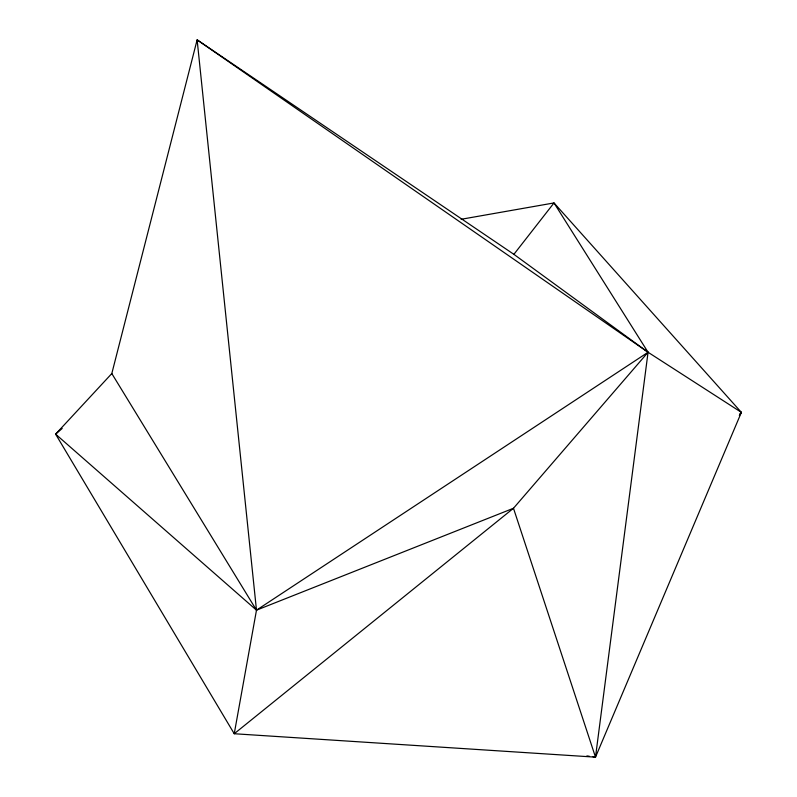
<?xml version="1.0" encoding="UTF-8"?>
<svg xmlns="http://www.w3.org/2000/svg" width="797" height="797" viewBox="0 0 797 797"><rect width="100%" height="100%" fill="white"/><g stroke="black" fill="none" stroke-linecap="round" stroke-linejoin="round"><path stroke-width="1.2" d="M593.038 756.791L595.498 757.15L741.379 412.358L648.061 352.264L513.886 254.333L197.128 39.85L111.809 373.554L55.621 434.156L234.238 733.738L595.498 757.15L648.061 352.264L554.005 202.936L461.144 219.285M739.337 415.476L741.379 412.358L554.005 202.936L513.886 254.333M648.061 352.264L513.477 508.267L234.238 733.738L256.485 610.173L197.128 39.85L648.061 352.264L256.485 610.173L55.621 434.156L62.186 428.437M739.706 414.181L741.379 412.358M586.891 755.905L589.352 756.263M111.809 373.554L256.485 610.173L513.477 508.267L595.498 757.15"/></g></svg>
